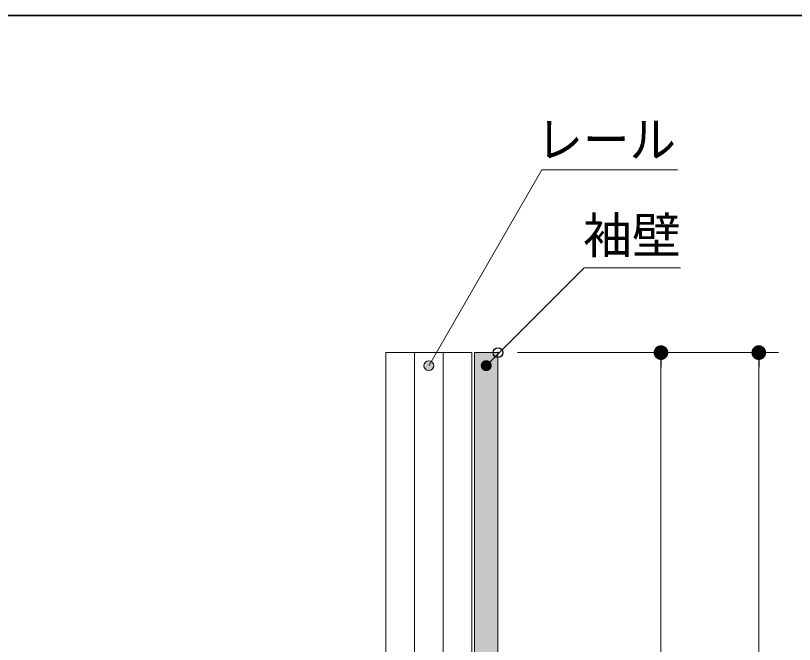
# Model space of a CAD drawing. Units: millimetres, scale not verified. Extents: x -9094 to 9094, y -4567 to 4567.
# Drawn here: x -4921 to -3727, y 3191 to 4155 of the extents above; entities that cross this region are included whole.
import ezdxf
from ezdxf.enums import TextEntityAlignment as Align

# ---------------------------------------------------------------- set-up
doc = ezdxf.new("R2010")
doc.units = ezdxf.units.MM
doc.header["$LTSCALE"] = 30
doc.header["$PDMODE"] = 32
doc.header["$PDSIZE"] = 15
for name, color, linetype, lineweight in [('0-0_3一般', 254, 'Continuous', 20), ('0-1_1図面枠', 7, 'Continuous', 20), ('0-2_2寸法-1', 7, 'Continuous', 15), ('0-3_0', 7, 'Continuous', 25), ('0-5_2寸法-3', 7, 'Continuous', 15)]:
    doc.layers.add(name, color=color, linetype=linetype, lineweight=lineweight)
doc.layers.add('0-4_Defpoints', color=7, linetype='Continuous')
doc.styles.add('ＭＳ Ｐゴシック', font='')
doc.styles.get('ＭＳ Ｐゴシック').set_extended_font_data('MS PGothic')

# ---------------------------------------------------------------- blocks, each defined once
blk = doc.blocks.new('グループ-21')
at = {"layer": '0-0_3一般', "color": 7, "lineweight": 15}
for points in [[(-48840, 109155), (-48840, 11235), (-50160, 11235), (-50160, 109155)], [(-47520, 109155), (-47520, 11235), (-48840, 11235), (-48840, 109155)], [(-46200, 109155), (-46200, 11235), (-47520, 11235), (-47520, 109155)], [(-45000, 109155), (-45000, 84300), (-46080, 84300), (-46080, 109155)]]:
    blk.add_lwpolyline(points, close=True, dxfattribs=at)
at = {"layer": '0-0_3一般', "color": 8}
blk.add_solid([(-45000, 109155), (-46080, 109155), (-45000, 84300), (-46080, 84300)], dxfattribs=at)
blk = doc.blocks.new('グループ-44')
at = {"layer": '0-0_3一般'}
blk.add_blockref('グループ-21', (0, 0), dxfattribs=at)
blk = doc.blocks.new('グループ-92')
at = {"layer": '0-1_1図面枠', "lineweight": 35}
blk.add_lwpolyline([(-180000, 124650), (180000, 124650), (180000, -124650), (-180000, -124650)], close=True, dxfattribs=at)
blk = doc.blocks.new('図面枠')
at = {"layer": '0-1_1図面枠'}
blk.add_blockref('グループ-92', (0, 0), dxfattribs=at)
blk = doc.blocks.new('_Dot')
at = {"layer": '0-3_0'}
blk.add_line((-15, 0), (-30, 0), dxfattribs=at)
for points in [[(0, 0), (-15, 0), (-14.88, 1.88)], [(0, 0), (-14.88, -1.88), (-15, 0)], [(0, 0), (-14.88, 1.88), (-14.53, 3.73)], [(0, 0), (-14.53, -3.73), (-14.88, -1.88)], [(0, 0), (-14.53, 3.73), (-13.95, 5.52)], [(0, 0), (-13.95, -5.52), (-14.53, -3.73)], [(0, 0), (-13.95, 5.52), (-13.14, 7.23)], [(0, 0), (-13.14, -7.23), (-13.95, -5.52)], [(0, 0), (-13.14, 7.23), (-12.14, 8.82)], [(0, 0), (-12.14, -8.82), (-13.14, -7.23)], [(0, 0), (-12.14, 8.82), (-10.93, 10.27)], [(0, 0), (-10.93, -10.27), (-12.14, -8.82)], [(0, 0), (-10.93, 10.27), (-9.56, 11.56)], [(0, 0), (-9.56, -11.56), (-10.93, -10.27)], [(0, 0), (-9.56, 11.56), (-8.04, 12.66)], [(0, 0), (-8.04, -12.66), (-9.56, -11.56)], [(0, 0), (-8.04, 12.66), (-6.39, 13.57)], [(0, 0), (-6.39, -13.57), (-8.04, -12.66)], [(0, 0), (-6.39, 13.57), (-4.64, 14.27)], [(0, 0), (-4.64, -14.27), (-6.39, -13.57)], [(0, 0), (-4.64, 14.27), (-2.81, 14.73)], [(0, 0), (-2.81, -14.73), (-4.64, -14.27)], [(0, 0), (-2.81, 14.73), (-0.94, 14.97)], [(0, 0), (-0.94, -14.97), (-2.81, -14.73)], [(0, 0), (-0.94, 14.97), (0.94, 14.97)], [(0, 0), (0.94, -14.97), (-0.94, -14.97)], [(0, 0), (0.94, 14.97), (2.81, 14.73)], [(0, 0), (2.81, 14.73), (4.64, 14.27)], [(0, 0), (4.64, 14.27), (6.39, 13.57)], [(0, 0), (6.39, 13.57), (8.04, 12.66)], [(0, 0), (8.04, 12.66), (9.56, 11.56)], [(0, 0), (9.56, 11.56), (10.93, 10.27)], [(0, 0), (10.93, 10.27), (12.14, 8.82)], [(0, 0), (12.14, 8.82), (13.14, 7.23)], [(0, 0), (13.14, 7.23), (13.95, 5.52)], [(0, 0), (13.95, 5.52), (14.53, 3.73)], [(0, 0), (14.53, 3.73), (14.88, 1.88)], [(0, 0), (14.88, 1.88), (15, 0)], [(0, 0), (2.81, -14.73), (0.94, -14.97)], [(0, 0), (4.64, -14.27), (2.81, -14.73)], [(0, 0), (6.39, -13.57), (4.64, -14.27)], [(0, 0), (8.04, -12.66), (6.39, -13.57)], [(0, 0), (9.56, -11.56), (8.04, -12.66)], [(0, 0), (10.93, -10.27), (9.56, -11.56)], [(0, 0), (12.14, -8.82), (10.93, -10.27)], [(0, 0), (13.14, -7.23), (12.14, -8.82)], [(0, 0), (13.95, -5.52), (13.14, -7.23)], [(0, 0), (14.53, -3.73), (13.95, -5.52)], [(0, 0), (14.88, -1.88), (14.53, -3.73)], [(0, 0), (15, 0), (14.88, -1.88)]]:
    blk.add_solid(points, dxfattribs=at)

msp = doc.modelspace()

# ---------------------------------------------------------------- hatches: boundary and pattern name
at = {"layer": '0-5_2寸法-3'}
msp.add_hatch(color=256, dxfattribs=at).paths.add_polyline_path([(-4279.74, 3618.5, 1), (-4294.76, 3618.5, 1)])

# ---------------------------------------------------------------- linework, layer by layer
at = {"layer": '0-2_2寸法-1'}
for p, q in [((-4151.25, 3638.5), (-3901.25, 3638.5)), ((-3901.25, 3638.5), (-3751.25, 3638.5)), ((-3931.25, 397.01), (-3931.25, 3615.99)), ((-3781.25, 265.01), (-3781.25, 3615.99))]:
    msp.add_line(p, q, dxfattribs=at)
at = {"layer": '0-4_Defpoints'}
for p in [(-4181.25, 3638.5), (-3931.25, 3638.5), (-3781.25, 3638.5)]:
    msp.add_point(p, dxfattribs=at)
at = {"layer": '0-5_2寸法-3'}
for points in [[(-4287.25, 3618.5), (-4114.04, 3918.5), (-3905.69, 3918.5)], [(-4199.25, 3618.5), (-4049.25, 3768.5), (-3901.08, 3768.5)], [(-4206.73, 3617.76), (-4206.75, 3618.13), (-4206.76, 3618.5), (-4206.75, 3618.87), (-4206.73, 3619.24), (-4206.68, 3619.6), (-4206.62, 3619.97), (-4206.54, 3620.33), (-4206.44, 3620.68), (-4206.32, 3621.03), (-4206.19, 3621.37), (-4206.04, 3621.71), (-4205.87, 3622.04), (-4205.69, 3622.36), (-4205.5, 3622.67), (-4205.28, 3622.97), (-4205.06, 3623.27), (-4204.82, 3623.54), (-4204.56, 3623.81), (-4204.29, 3624.07), (-4204.02, 3624.31), (-4203.72, 3624.53), (-4203.42, 3624.75), (-4203.11, 3624.94), (-4202.79, 3625.12), (-4202.46, 3625.29), (-4202.12, 3625.44), (-4201.78, 3625.57), (-4201.43, 3625.69), (-4201.08, 3625.79), (-4200.72, 3625.87), (-4200.35, 3625.93), (-4199.99, 3625.98), (-4199.62, 3626), (-4199.25, 3626.01), (-4198.88, 3626), (-4198.51, 3625.98), (-4198.15, 3625.93), (-4197.78, 3625.87), (-4197.42, 3625.79)], [(-4197.42, 3625.79), (-4197.07, 3625.69), (-4196.72, 3625.57), (-4196.38, 3625.44), (-4196.04, 3625.29), (-4195.71, 3625.12), (-4195.39, 3624.94), (-4195.08, 3624.75), (-4194.78, 3624.53), (-4194.48, 3624.31), (-4194.21, 3624.07), (-4193.94, 3623.81)], [(-4193.94, 3623.81), (-4193.68, 3623.54), (-4193.44, 3623.27), (-4193.22, 3622.97), (-4193, 3622.67), (-4192.81, 3622.36), (-4192.63, 3622.04), (-4192.46, 3621.71), (-4192.31, 3621.37), (-4192.18, 3621.03), (-4192.06, 3620.68), (-4191.96, 3620.33), (-4191.88, 3619.97), (-4191.82, 3619.6), (-4191.77, 3619.24), (-4191.75, 3618.87), (-4191.74, 3618.5), (-4191.75, 3618.13), (-4191.77, 3617.76), (-4191.82, 3617.4), (-4191.88, 3617.03), (-4191.96, 3616.67), (-4192.06, 3616.32), (-4192.18, 3615.97), (-4192.31, 3615.63), (-4192.46, 3615.29), (-4192.63, 3614.96), (-4192.81, 3614.64), (-4193, 3614.33), (-4193.22, 3614.03), (-4193.44, 3613.73), (-4193.68, 3613.46), (-4193.94, 3613.19), (-4194.21, 3612.93), (-4194.48, 3612.69), (-4194.78, 3612.47), (-4195.08, 3612.25), (-4195.39, 3612.06), (-4195.71, 3611.88), (-4196.04, 3611.71)], [(-4196.04, 3611.71), (-4196.38, 3611.56), (-4196.72, 3611.43), (-4197.07, 3611.31), (-4197.42, 3611.21), (-4197.78, 3611.13), (-4198.15, 3611.07), (-4198.51, 3611.02), (-4198.88, 3611), (-4199.25, 3610.99), (-4199.62, 3611), (-4199.99, 3611.02), (-4200.35, 3611.07), (-4200.72, 3611.13), (-4201.08, 3611.21), (-4201.43, 3611.31), (-4201.78, 3611.43), (-4202.12, 3611.56), (-4202.46, 3611.71), (-4202.79, 3611.88), (-4203.11, 3612.06), (-4203.42, 3612.25), (-4203.72, 3612.47), (-4204.02, 3612.69), (-4204.29, 3612.93), (-4204.56, 3613.19), (-4204.82, 3613.46), (-4205.06, 3613.73), (-4205.28, 3614.03), (-4205.5, 3614.33), (-4205.69, 3614.64), (-4205.87, 3614.96), (-4206.04, 3615.29), (-4206.19, 3615.63), (-4206.32, 3615.97), (-4206.44, 3616.32), (-4206.54, 3616.67), (-4206.62, 3617.03), (-4206.68, 3617.4), (-4206.73, 3617.76)]]:
    msp.add_lwpolyline(points, dxfattribs=at)
msp.add_circle((-4287.25, 3618.5), 7.51, dxfattribs=at)
for points in [[(-4206.76, 3618.5), (-4200.35, 3625.93), (-4200.72, 3625.87)], [(-4206.75, 3618.13), (-4200.35, 3625.93), (-4206.76, 3618.5)], [(-4206.76, 3618.5), (-4200.72, 3625.87), (-4206.75, 3618.87)], [(-4206.75, 3618.13), (-4199.99, 3625.98), (-4200.35, 3625.93)], [(-4206.73, 3617.76), (-4199.99, 3625.98), (-4206.75, 3618.13)], [(-4206.75, 3618.87), (-4200.72, 3625.87), (-4201.08, 3625.79)], [(-4206.75, 3618.87), (-4201.08, 3625.79), (-4206.73, 3619.24)], [(-4206.73, 3617.76), (-4199.62, 3626), (-4199.99, 3625.98)], [(-4206.68, 3617.4), (-4199.62, 3626), (-4206.73, 3617.76)], [(-4206.73, 3619.24), (-4201.08, 3625.79), (-4201.43, 3625.69)], [(-4206.73, 3619.24), (-4201.43, 3625.69), (-4206.68, 3619.6)], [(-4206.68, 3617.4), (-4199.25, 3626.01), (-4199.62, 3626)], [(-4206.62, 3617.03), (-4199.25, 3626.01), (-4206.68, 3617.4)], [(-4206.68, 3619.6), (-4201.43, 3625.69), (-4201.78, 3625.57)], [(-4206.68, 3619.6), (-4201.78, 3625.57), (-4206.62, 3619.97)], [(-4206.62, 3617.03), (-4198.88, 3626), (-4199.25, 3626.01)], [(-4206.54, 3616.67), (-4198.88, 3626), (-4206.62, 3617.03)], [(-4206.62, 3619.97), (-4201.78, 3625.57), (-4202.12, 3625.44)], [(-4206.62, 3619.97), (-4202.12, 3625.44), (-4206.54, 3620.33)], [(-4206.54, 3616.67), (-4198.51, 3625.98), (-4198.88, 3626)], [(-4206.44, 3616.32), (-4198.51, 3625.98), (-4206.54, 3616.67)], [(-4206.54, 3620.33), (-4202.12, 3625.44), (-4202.46, 3625.29)], [(-4206.54, 3620.33), (-4202.46, 3625.29), (-4206.44, 3620.68)], [(-4206.44, 3616.32), (-4198.15, 3625.93), (-4198.51, 3625.98)], [(-4206.32, 3615.97), (-4198.15, 3625.93), (-4206.44, 3616.32)], [(-4206.44, 3620.68), (-4202.46, 3625.29), (-4202.79, 3625.12)], [(-4206.44, 3620.68), (-4202.79, 3625.12), (-4206.32, 3621.03)], [(-4206.32, 3615.97), (-4197.78, 3625.87), (-4198.15, 3625.93)], [(-4206.19, 3615.63), (-4197.78, 3625.87), (-4206.32, 3615.97)], [(-4206.32, 3621.03), (-4202.79, 3625.12), (-4203.11, 3624.94)], [(-4206.32, 3621.03), (-4203.11, 3624.94), (-4206.19, 3621.37)], [(-4206.19, 3615.63), (-4197.42, 3625.79), (-4197.78, 3625.87)], [(-4206.04, 3615.29), (-4197.42, 3625.79), (-4206.19, 3615.63)], [(-4206.19, 3621.37), (-4203.11, 3624.94), (-4203.42, 3624.75)], [(-4206.19, 3621.37), (-4203.42, 3624.75), (-4206.04, 3621.71)], [(-4206.04, 3615.29), (-4197.07, 3625.69), (-4197.42, 3625.79)], [(-4205.87, 3614.96), (-4197.07, 3625.69), (-4206.04, 3615.29)], [(-4206.04, 3621.71), (-4203.42, 3624.75), (-4203.72, 3624.53)], [(-4206.04, 3621.71), (-4203.72, 3624.53), (-4205.87, 3622.04)], [(-4205.87, 3614.96), (-4196.72, 3625.57), (-4197.07, 3625.69)], [(-4205.69, 3614.64), (-4196.72, 3625.57), (-4205.87, 3614.96)], [(-4205.87, 3622.04), (-4203.72, 3624.53), (-4204.02, 3624.31)], [(-4205.87, 3622.04), (-4204.02, 3624.31), (-4205.69, 3622.36)], [(-4205.69, 3614.64), (-4196.38, 3625.44), (-4196.72, 3625.57)], [(-4205.5, 3614.33), (-4196.38, 3625.44), (-4205.69, 3614.64)], [(-4205.69, 3622.36), (-4204.02, 3624.31), (-4204.29, 3624.07)], [(-4205.69, 3622.36), (-4204.29, 3624.07), (-4205.5, 3622.67)], [(-4205.5, 3614.33), (-4196.04, 3625.29), (-4196.38, 3625.44)], [(-4205.28, 3614.03), (-4196.04, 3625.29), (-4205.5, 3614.33)], [(-4205.5, 3622.67), (-4204.29, 3624.07), (-4204.56, 3623.81)], [(-4205.5, 3622.67), (-4204.56, 3623.81), (-4205.28, 3622.97)], [(-4205.28, 3614.03), (-4195.71, 3625.12), (-4196.04, 3625.29)], [(-4205.06, 3613.73), (-4195.71, 3625.12), (-4205.28, 3614.03)], [(-4205.28, 3622.97), (-4204.56, 3623.81), (-4204.82, 3623.54)], [(-4205.28, 3622.97), (-4204.82, 3623.54), (-4205.06, 3623.27)], [(-4205.06, 3613.73), (-4195.39, 3624.94), (-4195.71, 3625.12)], [(-4204.82, 3613.46), (-4195.39, 3624.94), (-4205.06, 3613.73)], [(-4204.82, 3613.46), (-4195.08, 3624.75), (-4195.39, 3624.94)], [(-4204.56, 3613.19), (-4195.08, 3624.75), (-4204.82, 3613.46)], [(-4204.56, 3613.19), (-4194.78, 3624.53), (-4195.08, 3624.75)], [(-4204.29, 3612.93), (-4194.78, 3624.53), (-4204.56, 3613.19)], [(-4204.29, 3612.93), (-4194.48, 3624.31), (-4194.78, 3624.53)], [(-4204.02, 3612.69), (-4194.48, 3624.31), (-4204.29, 3612.93)], [(-4204.02, 3612.69), (-4194.21, 3624.07), (-4194.48, 3624.31)], [(-4203.72, 3612.47), (-4194.21, 3624.07), (-4204.02, 3612.69)], [(-4203.72, 3612.47), (-4193.94, 3623.81), (-4194.21, 3624.07)], [(-4203.42, 3612.25), (-4193.94, 3623.81), (-4203.72, 3612.47)], [(-4203.42, 3612.25), (-4193.68, 3623.54), (-4193.94, 3623.81)], [(-4203.11, 3612.06), (-4193.68, 3623.54), (-4203.42, 3612.25)], [(-4203.11, 3612.06), (-4193.44, 3623.27), (-4193.68, 3623.54)], [(-4202.79, 3611.88), (-4193.44, 3623.27), (-4203.11, 3612.06)], [(-4202.79, 3611.88), (-4193.22, 3622.97), (-4193.44, 3623.27)], [(-4202.46, 3611.71), (-4193.22, 3622.97), (-4202.79, 3611.88)], [(-4202.46, 3611.71), (-4193, 3622.67), (-4193.22, 3622.97)], [(-4202.12, 3611.56), (-4193, 3622.67), (-4202.46, 3611.71)], [(-4202.12, 3611.56), (-4192.81, 3622.36), (-4193, 3622.67)], [(-4201.78, 3611.43), (-4192.81, 3622.36), (-4202.12, 3611.56)], [(-4201.78, 3611.43), (-4192.63, 3622.04), (-4192.81, 3622.36)], [(-4201.43, 3611.31), (-4192.63, 3622.04), (-4201.78, 3611.43)], [(-4201.43, 3611.31), (-4192.46, 3621.71), (-4192.63, 3622.04)], [(-4201.08, 3611.21), (-4192.46, 3621.71), (-4201.43, 3611.31)], [(-4201.08, 3611.21), (-4192.31, 3621.37), (-4192.46, 3621.71)], [(-4200.72, 3611.13), (-4192.31, 3621.37), (-4201.08, 3611.21)], [(-4200.72, 3611.13), (-4192.18, 3621.03), (-4192.31, 3621.37)], [(-4200.35, 3611.07), (-4192.18, 3621.03), (-4200.72, 3611.13)], [(-4200.35, 3611.07), (-4192.06, 3620.68), (-4192.18, 3621.03)], [(-4199.99, 3611.02), (-4192.06, 3620.68), (-4200.35, 3611.07)], [(-4199.99, 3611.02), (-4191.96, 3620.33), (-4192.06, 3620.68)], [(-4199.62, 3611), (-4191.96, 3620.33), (-4199.99, 3611.02)], [(-4199.62, 3611), (-4191.88, 3619.97), (-4191.96, 3620.33)], [(-4199.25, 3610.99), (-4191.88, 3619.97), (-4199.62, 3611)], [(-4199.25, 3610.99), (-4191.82, 3619.6), (-4191.88, 3619.97)], [(-4198.88, 3611), (-4191.82, 3619.6), (-4199.25, 3610.99)], [(-4198.88, 3611), (-4191.77, 3619.24), (-4191.82, 3619.6)], [(-4198.51, 3611.02), (-4191.77, 3619.24), (-4198.88, 3611)], [(-4198.51, 3611.02), (-4191.75, 3618.87), (-4191.77, 3619.24)], [(-4198.15, 3611.07), (-4191.75, 3618.87), (-4198.51, 3611.02)], [(-4198.15, 3611.07), (-4191.74, 3618.5), (-4191.75, 3618.87)], [(-4197.78, 3611.13), (-4191.74, 3618.5), (-4198.15, 3611.07)], [(-4197.78, 3611.13), (-4191.75, 3618.13), (-4191.74, 3618.5)], [(-4197.42, 3611.21), (-4191.75, 3618.13), (-4197.78, 3611.13)], [(-4197.42, 3611.21), (-4191.77, 3617.76), (-4191.75, 3618.13)], [(-4197.07, 3611.31), (-4191.77, 3617.76), (-4197.42, 3611.21)], [(-4197.07, 3611.31), (-4191.82, 3617.4), (-4191.77, 3617.76)], [(-4196.72, 3611.43), (-4191.82, 3617.4), (-4197.07, 3611.31)], [(-4196.72, 3611.43), (-4191.88, 3617.03), (-4191.82, 3617.4)], [(-4196.38, 3611.56), (-4191.88, 3617.03), (-4196.72, 3611.43)], [(-4196.38, 3611.56), (-4191.96, 3616.67), (-4191.88, 3617.03)], [(-4196.04, 3611.71), (-4191.96, 3616.67), (-4196.38, 3611.56)], [(-4196.04, 3611.71), (-4192.06, 3616.32), (-4191.96, 3616.67)], [(-4195.71, 3611.88), (-4192.06, 3616.32), (-4196.04, 3611.71)], [(-4195.71, 3611.88), (-4192.18, 3615.97), (-4192.06, 3616.32)], [(-4195.39, 3612.06), (-4192.18, 3615.97), (-4195.71, 3611.88)], [(-4195.39, 3612.06), (-4192.31, 3615.63), (-4192.18, 3615.97)], [(-4195.08, 3612.25), (-4192.31, 3615.63), (-4195.39, 3612.06)], [(-4195.08, 3612.25), (-4192.46, 3615.29), (-4192.31, 3615.63)], [(-4194.78, 3612.47), (-4192.46, 3615.29), (-4195.08, 3612.25)], [(-4194.78, 3612.47), (-4192.63, 3614.96), (-4192.46, 3615.29)], [(-4194.48, 3612.69), (-4192.63, 3614.96), (-4194.78, 3612.47)], [(-4194.48, 3612.69), (-4192.81, 3614.64), (-4192.63, 3614.96)], [(-4194.21, 3612.93), (-4192.81, 3614.64), (-4194.48, 3612.69)], [(-4194.21, 3612.93), (-4193, 3614.33), (-4192.81, 3614.64)], [(-4193.94, 3613.19), (-4193, 3614.33), (-4194.21, 3612.93)], [(-4193.94, 3613.19), (-4193.22, 3614.03), (-4193, 3614.33)], [(-4193.68, 3613.46), (-4193.22, 3614.03), (-4193.94, 3613.19)], [(-4193.68, 3613.46), (-4193.44, 3613.73), (-4193.22, 3614.03)]]:
    msp.add_solid(points, dxfattribs=at)

# ---------------------------------------------------------------- block references
at = {"layer": '0-0_3一般', "xscale": 0.03333333, "yscale": 0.03333333}
msp.add_blockref('グループ-44', (-2681.25, 0), dxfattribs=at)
at = {"layer": '0-1_1図面枠', "xscale": 0.03333333, "yscale": 0.03333333}
msp.add_blockref('図面枠', (-2681.25, 0), dxfattribs=at)
at = {"layer": '0-2_2寸法-1', "xscale": 0.7503418, "yscale": 0.7503418, "rotation": 90}
for p in [(-3931.25, 3638.5), (-3781.25, 3638.5)]:
    msp.add_blockref('_Dot', p, dxfattribs=at)

# ---------------------------------------------------------------- texts
at = {"layer": '0-5_2寸法-3', "style": 'ＭＳ Ｐゴシック', "width": 0.95}
msp.add_text('レール', height=54.99, dxfattribs=at).set_placement((-4122.11, 3921.06), align=Align.BOTTOM_LEFT)
at = {"layer": '0-5_2寸法-3', "style": 'ＭＳ Ｐゴシック'}
msp.add_text('袖壁', height=54.99, dxfattribs=at).set_placement((-4050.67, 3774.26), align=Align.BOTTOM_LEFT)

doc.saveas('drawing.dxf')
